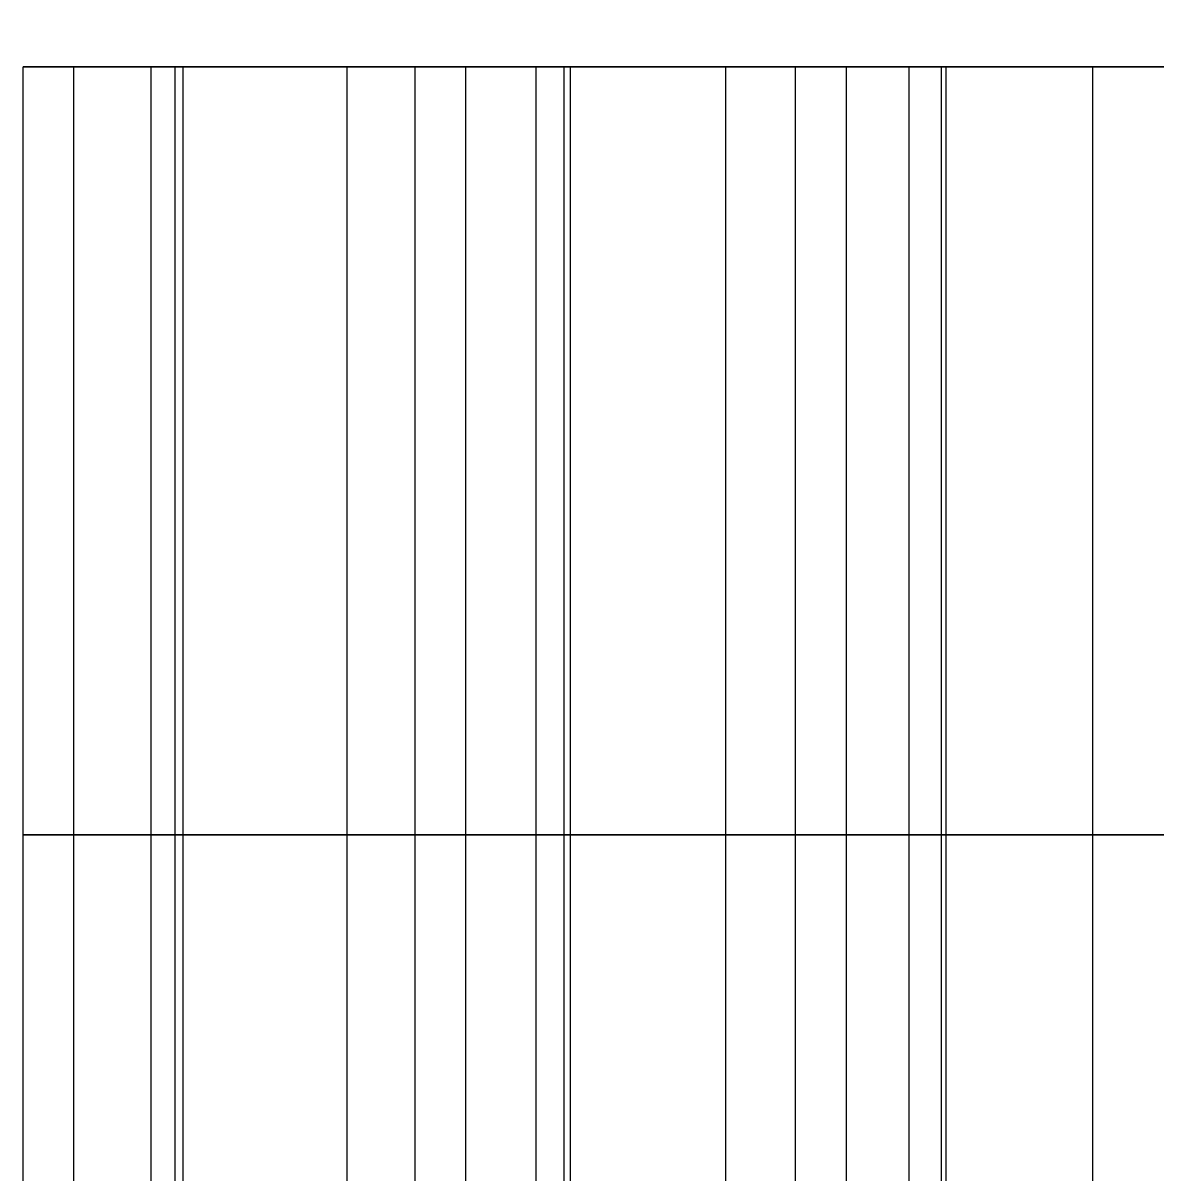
# Model space of a CAD drawing. Extents: x -60 to 60, y 140 to 264.
# Drawn here: x 35.501 to 39.956, y 196.172 to 200.671 of the extents above; entities that cross this region are included whole.
import ezdxf

# ---------------------------------------------------------------- set-up
doc = ezdxf.new("R2010")
doc.units = 0
doc.layers.add('Cut051011', color=7, linetype='CONTINUOUS')

msp = doc.modelspace()

# ---------------------------------------------------------------- linework, layer by layer
at = {"layer": 'Cut051011'}
for p, q in [((35.5012, 197.5, 555.52), (35.5012, 200.5, 555.52)), ((35.5012, 197.5, 555.52), (35.5012, 200.5, 555.52)), ((35.5012, 197.5, 644.48), (35.5012, 200.5, 644.48)), ((35.5012, 197.5, 644.48), (35.5012, 200.5, 644.48)), ((35.6998, 197.5, 555.511), (35.6998, 200.5, 555.511)), ((35.6998, 197.5, 555.511), (35.6998, 200.5, 555.511)), ((35.6998, 197.5, 644.489), (35.6998, 200.5, 644.489)), ((35.6998, 197.5, 644.489), (35.6998, 200.5, 644.489)), ((36.0019, 197.5, 556.318), (36.0019, 200.5, 556.318)), ((36.0019, 197.5, 556.318), (36.0019, 200.5, 556.318)), ((36.0019, 197.5, 643.682), (36.0019, 200.5, 643.682)), ((36.0019, 197.5, 643.682), (36.0019, 200.5, 643.682)), ((36.0946, 197.5, 555.831), (36.0946, 200.5, 555.831)), ((36.0946, 197.5, 555.831), (36.0946, 200.5, 555.831)), ((36.0946, 197.5, 644.169), (36.0946, 200.5, 644.169)), ((36.0946, 197.5, 644.169), (36.0946, 200.5, 644.169)), ((36.1266, 197.5, 556.027), (36.1266, 200.5, 556.027)), ((36.1266, 197.5, 556.027), (36.1266, 200.5, 556.027)), ((36.1266, 197.5, 643.973), (36.1266, 200.5, 643.973)), ((36.1266, 197.5, 643.973), (36.1266, 200.5, 643.973)), ((36.7662, 197.5, 556.96), (36.7662, 200.5, 556.96)), ((36.7662, 197.5, 556.96), (36.7662, 200.5, 556.96)), ((36.7662, 197.5, 643.04), (36.7662, 200.5, 643.04)), ((36.7662, 197.5, 643.04), (36.7662, 200.5, 643.04)), ((37.0319, 197.5, 556.786), (37.0319, 200.5, 556.786)), ((37.0319, 197.5, 556.786), (37.0319, 200.5, 556.786)), ((37.0319, 197.5, 643.214), (37.0319, 200.5, 643.214)), ((37.0319, 197.5, 643.214), (37.0319, 200.5, 643.214)), ((37.2307, 197.5, 556.784), (37.2307, 200.5, 556.784)), ((37.2307, 197.5, 556.784), (37.2307, 200.5, 556.784)), ((37.2307, 197.5, 643.216), (37.2307, 200.5, 643.216)), ((37.2307, 197.5, 643.216), (37.2307, 200.5, 643.216)), ((37.5044, 197.5, 557.602), (37.5044, 200.5, 557.602)), ((37.5044, 197.5, 557.602), (37.5044, 200.5, 557.602)), ((37.5044, 197.5, 642.398), (37.5044, 200.5, 642.398)), ((37.5044, 197.5, 642.398), (37.5044, 200.5, 642.398)), ((37.6141, 197.5, 557.117), (37.6141, 200.5, 557.117)), ((37.6141, 197.5, 557.117), (37.6141, 200.5, 557.117)), ((37.6141, 197.5, 642.883), (37.6141, 200.5, 642.883)), ((37.6141, 197.5, 642.883), (37.6141, 200.5, 642.883)), ((37.6392, 197.5, 557.314), (37.6392, 200.5, 557.314)), ((37.6392, 197.5, 557.314), (37.6392, 200.5, 557.314)), ((37.6392, 197.5, 642.686), (37.6392, 200.5, 642.686)), ((37.6392, 197.5, 642.686), (37.6392, 200.5, 642.686)), ((38.2459, 197.5, 558.269), (38.2459, 200.5, 558.269)), ((38.2459, 197.5, 558.269), (38.2459, 200.5, 558.269)), ((38.2459, 197.5, 641.731), (38.2459, 200.5, 641.731)), ((38.2459, 197.5, 641.731), (38.2459, 200.5, 641.731)), ((38.5174, 197.5, 558.105), (38.5174, 200.5, 558.105)), ((38.5174, 197.5, 558.105), (38.5174, 200.5, 558.105)), ((38.5174, 197.5, 641.895), (38.5174, 200.5, 641.895)), ((38.5174, 197.5, 641.895), (38.5174, 200.5, 641.895)), ((38.7162, 197.5, 558.109), (38.7162, 200.5, 558.109)), ((38.7162, 197.5, 558.109), (38.7162, 200.5, 558.109)), ((38.7162, 197.5, 641.891), (38.7162, 200.5, 641.891)), ((38.7162, 197.5, 641.891), (38.7162, 200.5, 641.891)), ((38.9613, 197.5, 558.936), (38.9613, 200.5, 558.936)), ((38.9613, 197.5, 558.936), (38.9613, 200.5, 558.936)), ((38.9613, 197.5, 641.064), (38.9613, 200.5, 641.064)), ((38.9613, 197.5, 641.064), (38.9613, 200.5, 641.064)), ((39.0878, 197.5, 558.456), (39.0878, 200.5, 558.456)), ((39.0878, 197.5, 558.456), (39.0878, 200.5, 558.456)), ((39.0878, 197.5, 641.544), (39.0878, 200.5, 641.544)), ((39.0878, 197.5, 641.544), (39.0878, 200.5, 641.544)), ((39.106, 197.5, 558.654), (39.106, 200.5, 558.654)), ((39.106, 197.5, 558.654), (39.106, 200.5, 558.654)), ((39.106, 197.5, 641.346), (39.106, 200.5, 641.346)), ((39.106, 197.5, 641.346), (39.106, 200.5, 641.346)), ((39.679, 197.5, 559.629), (39.679, 200.5, 559.629)), ((39.679, 197.5, 559.629), (39.679, 200.5, 559.629)), ((39.679, 197.5, 640.371), (39.679, 200.5, 640.371)), ((39.679, 197.5, 640.371), (39.679, 200.5, 640.371)), ((35.5012, 194.5, 555.52), (35.5012, 197.5, 555.52)), ((35.5012, 194.5, 555.52), (35.5012, 197.5, 555.52)), ((35.5012, 194.5, 644.48), (35.5012, 197.5, 644.48)), ((35.5012, 194.5, 644.48), (35.5012, 197.5, 644.48)), ((35.6998, 194.5, 555.511), (35.6998, 197.5, 555.511)), ((35.6998, 194.5, 555.511), (35.6998, 197.5, 555.511)), ((35.6998, 194.5, 644.489), (35.6998, 197.5, 644.489)), ((35.6998, 194.5, 644.489), (35.6998, 197.5, 644.489)), ((36.0019, 194.5, 556.318), (36.0019, 197.5, 556.318)), ((36.0019, 194.5, 556.318), (36.0019, 197.5, 556.318)), ((36.0019, 194.5, 643.682), (36.0019, 197.5, 643.682)), ((36.0019, 194.5, 643.682), (36.0019, 197.5, 643.682)), ((36.0946, 194.5, 555.831), (36.0946, 197.5, 555.831)), ((36.0946, 194.5, 555.831), (36.0946, 197.5, 555.831)), ((36.0946, 194.5, 644.169), (36.0946, 197.5, 644.169)), ((36.0946, 194.5, 644.169), (36.0946, 197.5, 644.169)), ((36.1266, 194.5, 556.027), (36.1266, 197.5, 556.027)), ((36.1266, 194.5, 556.027), (36.1266, 197.5, 556.027)), ((36.1266, 194.5, 643.973), (36.1266, 197.5, 643.973)), ((36.1266, 194.5, 643.973), (36.1266, 197.5, 643.973)), ((36.7662, 194.5, 556.96), (36.7662, 197.5, 556.96)), ((36.7662, 194.5, 556.96), (36.7662, 197.5, 556.96)), ((36.7662, 194.5, 643.04), (36.7662, 197.5, 643.04)), ((36.7662, 194.5, 643.04), (36.7662, 197.5, 643.04)), ((37.0319, 194.5, 556.786), (37.0319, 197.5, 556.786)), ((37.0319, 194.5, 556.786), (37.0319, 197.5, 556.786)), ((37.0319, 194.5, 643.214), (37.0319, 197.5, 643.214)), ((37.0319, 194.5, 643.214), (37.0319, 197.5, 643.214)), ((37.2307, 194.5, 556.784), (37.2307, 197.5, 556.784)), ((37.2307, 194.5, 556.784), (37.2307, 197.5, 556.784)), ((37.2307, 194.5, 643.216), (37.2307, 197.5, 643.216)), ((37.2307, 194.5, 643.216), (37.2307, 197.5, 643.216)), ((37.5044, 194.5, 557.602), (37.5044, 197.5, 557.602)), ((37.5044, 194.5, 557.602), (37.5044, 197.5, 557.602)), ((37.5044, 194.5, 642.398), (37.5044, 197.5, 642.398)), ((37.5044, 194.5, 642.398), (37.5044, 197.5, 642.398)), ((37.6141, 194.5, 557.117), (37.6141, 197.5, 557.117)), ((37.6141, 194.5, 557.117), (37.6141, 197.5, 557.117)), ((37.6141, 194.5, 642.883), (37.6141, 197.5, 642.883)), ((37.6141, 194.5, 642.883), (37.6141, 197.5, 642.883)), ((37.6392, 194.5, 557.314), (37.6392, 197.5, 557.314)), ((37.6392, 194.5, 557.314), (37.6392, 197.5, 557.314)), ((37.6392, 194.5, 642.686), (37.6392, 197.5, 642.686)), ((37.6392, 194.5, 642.686), (37.6392, 197.5, 642.686)), ((38.2459, 194.5, 558.269), (38.2459, 197.5, 558.269)), ((38.2459, 194.5, 558.269), (38.2459, 197.5, 558.269)), ((38.2459, 194.5, 641.731), (38.2459, 197.5, 641.731)), ((38.2459, 194.5, 641.731), (38.2459, 197.5, 641.731)), ((38.5174, 194.5, 558.105), (38.5174, 197.5, 558.105)), ((38.5174, 194.5, 558.105), (38.5174, 197.5, 558.105)), ((38.5174, 194.5, 641.895), (38.5174, 197.5, 641.895)), ((38.5174, 194.5, 641.895), (38.5174, 197.5, 641.895)), ((38.7162, 194.5, 558.109), (38.7162, 197.5, 558.109)), ((38.7162, 194.5, 558.109), (38.7162, 197.5, 558.109)), ((38.7162, 194.5, 641.891), (38.7162, 197.5, 641.891)), ((38.7162, 194.5, 641.891), (38.7162, 197.5, 641.891)), ((38.9613, 194.5, 558.936), (38.9613, 197.5, 558.936)), ((38.9613, 194.5, 558.936), (38.9613, 197.5, 558.936)), ((38.9613, 194.5, 641.064), (38.9613, 197.5, 641.064)), ((38.9613, 194.5, 641.064), (38.9613, 197.5, 641.064)), ((39.0878, 194.5, 558.456), (39.0878, 197.5, 558.456)), ((39.0878, 194.5, 558.456), (39.0878, 197.5, 558.456)), ((39.0878, 194.5, 641.544), (39.0878, 197.5, 641.544)), ((39.0878, 194.5, 641.544), (39.0878, 197.5, 641.544)), ((39.106, 194.5, 558.654), (39.106, 197.5, 558.654)), ((39.106, 194.5, 558.654), (39.106, 197.5, 558.654)), ((39.106, 194.5, 641.346), (39.106, 197.5, 641.346)), ((39.106, 194.5, 641.346), (39.106, 197.5, 641.346)), ((39.679, 194.5, 559.629), (39.679, 197.5, 559.629)), ((39.679, 194.5, 559.629), (39.679, 197.5, 559.629)), ((39.679, 194.5, 640.371), (39.679, 197.5, 640.371)), ((39.679, 194.5, 640.371), (39.679, 197.5, 640.371))]:
    msp.add_line(p, q, dxfattribs=at)
for centre in [(0, 203.5), (0, 203.5), (0, 200.5), (0, 200.5)]:
    msp.add_circle(centre, 60, dxfattribs=at)
for points, degree in [([(35.6998, 200.5, 555.511), (35.6493, 200.5, 555.464), (35.5469, 200.5, 555.469), (35.5012, 200.5, 555.52)], 3), ([(35.5012, 200.5, 644.48), (35.5469, 200.5, 644.531), (35.6493, 200.5, 644.536), (35.6998, 200.5, 644.489)], 3), ([(35.6998, 200.5, 555.511), (35.6493, 200.5, 555.464), (35.5469, 200.5, 555.469), (35.5012, 200.5, 555.52)], 3), ([(35.5012, 200.5, 644.48), (35.5469, 200.5, 644.531), (35.6493, 200.5, 644.536), (35.6998, 200.5, 644.489)], 3), ([(36.0946, 200.5, 555.831), (35.6998, 200.5, 555.511)], 1), ([(35.6998, 200.5, 644.489), (36.0946, 200.5, 644.169)], 1), ([(36.0946, 200.5, 555.831), (35.6998, 200.5, 555.511)], 1), ([(35.6998, 200.5, 644.489), (36.0946, 200.5, 644.169)], 1), ([(36.0019, 200.5, 556.318), (36.041, 200.5, 556.163), (36.1266, 200.5, 556.027)], 2), ([(36.1266, 200.5, 643.973), (36.041, 200.5, 643.837), (36.0019, 200.5, 643.682)], 2), ([(36.0019, 200.5, 556.318), (36.041, 200.5, 556.163), (36.1266, 200.5, 556.027)], 2), ([(36.1266, 200.5, 643.973), (36.041, 200.5, 643.837), (36.0019, 200.5, 643.682)], 2), ([(37.0319, 200.5, 556.786), (36.9129, 200.5, 556.894), (36.7662, 200.5, 556.96)], 2), ([(36.7662, 200.5, 643.04), (36.9129, 200.5, 643.106), (37.0319, 200.5, 643.214)], 2), ([(37.0319, 200.5, 556.786), (36.9129, 200.5, 556.894), (36.7662, 200.5, 556.96)], 2), ([(36.7662, 200.5, 643.04), (36.9129, 200.5, 643.106), (37.0319, 200.5, 643.214)], 2), ([(37.2307, 200.5, 556.784), (37.1819, 200.5, 556.735), (37.0793, 200.5, 556.737), (37.0319, 200.5, 556.786)], 3), ([(37.0319, 200.5, 643.214), (37.0793, 200.5, 643.263), (37.1819, 200.5, 643.265), (37.2307, 200.5, 643.216)], 3), ([(37.2307, 200.5, 556.784), (37.1819, 200.5, 556.735), (37.0793, 200.5, 556.737), (37.0319, 200.5, 556.786)], 3), ([(37.0319, 200.5, 643.214), (37.0793, 200.5, 643.263), (37.1819, 200.5, 643.265), (37.2307, 200.5, 643.216)], 3), ([(37.6141, 200.5, 557.117), (37.2307, 200.5, 556.784)], 1), ([(37.2307, 200.5, 643.216), (37.6141, 200.5, 642.883)], 1), ([(37.6141, 200.5, 557.117), (37.2307, 200.5, 556.784)], 1), ([(37.2307, 200.5, 643.216), (37.6141, 200.5, 642.883)], 1), ([(37.5044, 200.5, 557.602), (37.5489, 200.5, 557.447), (37.6392, 200.5, 557.314)], 2), ([(37.6392, 200.5, 642.686), (37.5489, 200.5, 642.553), (37.5044, 200.5, 642.398)], 2), ([(37.5044, 200.5, 557.602), (37.5489, 200.5, 557.447), (37.6392, 200.5, 557.314)], 2), ([(37.6392, 200.5, 642.686), (37.5489, 200.5, 642.553), (37.5044, 200.5, 642.398)], 2), ([(38.5174, 200.5, 558.105), (38.3948, 200.5, 558.209), (38.2459, 200.5, 558.269)], 2), ([(38.2459, 200.5, 641.731), (38.3948, 200.5, 641.791), (38.5174, 200.5, 641.895)], 2), ([(38.5174, 200.5, 558.105), (38.3948, 200.5, 558.209), (38.2459, 200.5, 558.269)], 2), ([(38.2459, 200.5, 641.731), (38.3948, 200.5, 641.791), (38.5174, 200.5, 641.895)], 2), ([(38.7162, 200.5, 558.109), (38.6692, 200.5, 558.059), (38.5666, 200.5, 558.057), (38.5174, 200.5, 558.105)], 3), ([(38.5174, 200.5, 641.895), (38.5666, 200.5, 641.943), (38.6692, 200.5, 641.941), (38.7162, 200.5, 641.891)], 3), ([(38.7162, 200.5, 558.109), (38.6692, 200.5, 558.059), (38.5666, 200.5, 558.057), (38.5174, 200.5, 558.105)], 3), ([(38.5174, 200.5, 641.895), (38.5666, 200.5, 641.943), (38.6692, 200.5, 641.941), (38.7162, 200.5, 641.891)], 3), ([(39.0878, 200.5, 558.456), (38.7162, 200.5, 558.109)], 1), ([(38.7162, 200.5, 641.891), (39.0878, 200.5, 641.544)], 1), ([(39.0878, 200.5, 558.456), (38.7162, 200.5, 558.109)], 1), ([(38.7162, 200.5, 641.891), (39.0878, 200.5, 641.544)], 1), ([(38.9613, 200.5, 558.936), (39.0111, 200.5, 558.784), (39.106, 200.5, 558.654)], 2), ([(39.106, 200.5, 641.346), (39.0111, 200.5, 641.216), (38.9613, 200.5, 641.064)], 2), ([(38.9613, 200.5, 558.936), (39.0111, 200.5, 558.784), (39.106, 200.5, 558.654)], 2), ([(39.106, 200.5, 641.346), (39.0111, 200.5, 641.216), (38.9613, 200.5, 641.064)], 2), ([(39.9561, 200.5, 559.475), (39.8299, 200.5, 559.574), (39.679, 200.5, 559.629)], 2), ([(39.679, 200.5, 640.371), (39.8299, 200.5, 640.426), (39.9561, 200.5, 640.525)], 2), ([(39.9561, 200.5, 559.475), (39.8299, 200.5, 559.574), (39.679, 200.5, 559.629)], 2), ([(39.679, 200.5, 640.371), (39.8299, 200.5, 640.426), (39.9561, 200.5, 640.525)], 2), ([(35.6998, 197.5, 555.511), (35.6493, 197.5, 555.464), (35.5469, 197.5, 555.469), (35.5012, 197.5, 555.52)], 3), ([(35.5012, 197.5, 644.48), (35.5469, 197.5, 644.531), (35.6493, 197.5, 644.536), (35.6998, 197.5, 644.489)], 3), ([(35.6998, 197.5, 555.511), (35.6493, 197.5, 555.464), (35.5469, 197.5, 555.469), (35.5012, 197.5, 555.52)], 3), ([(35.5012, 197.5, 644.48), (35.5469, 197.5, 644.531), (35.6493, 197.5, 644.536), (35.6998, 197.5, 644.489)], 3), ([(35.6998, 197.5, 555.511), (35.6493, 197.5, 555.464), (35.5469, 197.5, 555.469), (35.5012, 197.5, 555.52)], 3), ([(35.5012, 197.5, 644.48), (35.5469, 197.5, 644.531), (35.6493, 197.5, 644.536), (35.6998, 197.5, 644.489)], 3), ([(35.6998, 197.5, 555.511), (35.6493, 197.5, 555.464), (35.5469, 197.5, 555.469), (35.5012, 197.5, 555.52)], 3), ([(35.5012, 197.5, 644.48), (35.5469, 197.5, 644.531), (35.6493, 197.5, 644.536), (35.6998, 197.5, 644.489)], 3), ([(36.0946, 197.5, 555.831), (35.6998, 197.5, 555.511)], 1), ([(35.6998, 197.5, 644.489), (36.0946, 197.5, 644.169)], 1), ([(36.0946, 197.5, 555.831), (35.6998, 197.5, 555.511)], 1), ([(35.6998, 197.5, 644.489), (36.0946, 197.5, 644.169)], 1), ([(36.0946, 197.5, 555.831), (35.6998, 197.5, 555.511)], 1), ([(35.6998, 197.5, 644.489), (36.0946, 197.5, 644.169)], 1), ([(36.0946, 197.5, 555.831), (35.6998, 197.5, 555.511)], 1), ([(35.6998, 197.5, 644.489), (36.0946, 197.5, 644.169)], 1), ([(36.0019, 197.5, 556.318), (36.041, 197.5, 556.163), (36.1266, 197.5, 556.027)], 2), ([(36.1266, 197.5, 643.973), (36.041, 197.5, 643.837), (36.0019, 197.5, 643.682)], 2), ([(36.0019, 197.5, 556.318), (36.041, 197.5, 556.163), (36.1266, 197.5, 556.027)], 2), ([(36.1266, 197.5, 643.973), (36.041, 197.5, 643.837), (36.0019, 197.5, 643.682)], 2), ([(36.0019, 197.5, 556.318), (36.041, 197.5, 556.163), (36.1266, 197.5, 556.027)], 2), ([(36.1266, 197.5, 643.973), (36.041, 197.5, 643.837), (36.0019, 197.5, 643.682)], 2), ([(36.0019, 197.5, 556.318), (36.041, 197.5, 556.163), (36.1266, 197.5, 556.027)], 2), ([(36.1266, 197.5, 643.973), (36.041, 197.5, 643.837), (36.0019, 197.5, 643.682)], 2), ([(37.0319, 197.5, 556.786), (36.9129, 197.5, 556.894), (36.7662, 197.5, 556.96)], 2), ([(36.7662, 197.5, 643.04), (36.9129, 197.5, 643.106), (37.0319, 197.5, 643.214)], 2), ([(37.0319, 197.5, 556.786), (36.9129, 197.5, 556.894), (36.7662, 197.5, 556.96)], 2), ([(36.7662, 197.5, 643.04), (36.9129, 197.5, 643.106), (37.0319, 197.5, 643.214)], 2), ([(37.0319, 197.5, 556.786), (36.9129, 197.5, 556.894), (36.7662, 197.5, 556.96)], 2), ([(36.7662, 197.5, 643.04), (36.9129, 197.5, 643.106), (37.0319, 197.5, 643.214)], 2), ([(37.0319, 197.5, 556.786), (36.9129, 197.5, 556.894), (36.7662, 197.5, 556.96)], 2), ([(36.7662, 197.5, 643.04), (36.9129, 197.5, 643.106), (37.0319, 197.5, 643.214)], 2), ([(37.2307, 197.5, 556.784), (37.1819, 197.5, 556.735), (37.0793, 197.5, 556.737), (37.0319, 197.5, 556.786)], 3), ([(37.0319, 197.5, 643.214), (37.0793, 197.5, 643.263), (37.1819, 197.5, 643.265), (37.2307, 197.5, 643.216)], 3), ([(37.2307, 197.5, 556.784), (37.1819, 197.5, 556.735), (37.0793, 197.5, 556.737), (37.0319, 197.5, 556.786)], 3), ([(37.0319, 197.5, 643.214), (37.0793, 197.5, 643.263), (37.1819, 197.5, 643.265), (37.2307, 197.5, 643.216)], 3), ([(37.2307, 197.5, 556.784), (37.1819, 197.5, 556.735), (37.0793, 197.5, 556.737), (37.0319, 197.5, 556.786)], 3), ([(37.0319, 197.5, 643.214), (37.0793, 197.5, 643.263), (37.1819, 197.5, 643.265), (37.2307, 197.5, 643.216)], 3), ([(37.2307, 197.5, 556.784), (37.1819, 197.5, 556.735), (37.0793, 197.5, 556.737), (37.0319, 197.5, 556.786)], 3), ([(37.0319, 197.5, 643.214), (37.0793, 197.5, 643.263), (37.1819, 197.5, 643.265), (37.2307, 197.5, 643.216)], 3), ([(37.6141, 197.5, 557.117), (37.2307, 197.5, 556.784)], 1), ([(37.2307, 197.5, 643.216), (37.6141, 197.5, 642.883)], 1), ([(37.6141, 197.5, 557.117), (37.2307, 197.5, 556.784)], 1), ([(37.2307, 197.5, 643.216), (37.6141, 197.5, 642.883)], 1), ([(37.6141, 197.5, 557.117), (37.2307, 197.5, 556.784)], 1), ([(37.2307, 197.5, 643.216), (37.6141, 197.5, 642.883)], 1), ([(37.6141, 197.5, 557.117), (37.2307, 197.5, 556.784)], 1), ([(37.2307, 197.5, 643.216), (37.6141, 197.5, 642.883)], 1), ([(37.5044, 197.5, 557.602), (37.5489, 197.5, 557.447), (37.6392, 197.5, 557.314)], 2), ([(37.6392, 197.5, 642.686), (37.5489, 197.5, 642.553), (37.5044, 197.5, 642.398)], 2), ([(37.5044, 197.5, 557.602), (37.5489, 197.5, 557.447), (37.6392, 197.5, 557.314)], 2), ([(37.6392, 197.5, 642.686), (37.5489, 197.5, 642.553), (37.5044, 197.5, 642.398)], 2), ([(37.5044, 197.5, 557.602), (37.5489, 197.5, 557.447), (37.6392, 197.5, 557.314)], 2), ([(37.6392, 197.5, 642.686), (37.5489, 197.5, 642.553), (37.5044, 197.5, 642.398)], 2), ([(37.5044, 197.5, 557.602), (37.5489, 197.5, 557.447), (37.6392, 197.5, 557.314)], 2), ([(37.6392, 197.5, 642.686), (37.5489, 197.5, 642.553), (37.5044, 197.5, 642.398)], 2), ([(38.5174, 197.5, 558.105), (38.3948, 197.5, 558.209), (38.2459, 197.5, 558.269)], 2), ([(38.2459, 197.5, 641.731), (38.3948, 197.5, 641.791), (38.5174, 197.5, 641.895)], 2), ([(38.5174, 197.5, 558.105), (38.3948, 197.5, 558.209), (38.2459, 197.5, 558.269)], 2), ([(38.2459, 197.5, 641.731), (38.3948, 197.5, 641.791), (38.5174, 197.5, 641.895)], 2), ([(38.5174, 197.5, 558.105), (38.3948, 197.5, 558.209), (38.2459, 197.5, 558.269)], 2), ([(38.2459, 197.5, 641.731), (38.3948, 197.5, 641.791), (38.5174, 197.5, 641.895)], 2), ([(38.5174, 197.5, 558.105), (38.3948, 197.5, 558.209), (38.2459, 197.5, 558.269)], 2), ([(38.2459, 197.5, 641.731), (38.3948, 197.5, 641.791), (38.5174, 197.5, 641.895)], 2), ([(38.7162, 197.5, 558.109), (38.6692, 197.5, 558.059), (38.5666, 197.5, 558.057), (38.5174, 197.5, 558.105)], 3), ([(38.5174, 197.5, 641.895), (38.5666, 197.5, 641.943), (38.6692, 197.5, 641.941), (38.7162, 197.5, 641.891)], 3), ([(38.7162, 197.5, 558.109), (38.6692, 197.5, 558.059), (38.5666, 197.5, 558.057), (38.5174, 197.5, 558.105)], 3), ([(38.5174, 197.5, 641.895), (38.5666, 197.5, 641.943), (38.6692, 197.5, 641.941), (38.7162, 197.5, 641.891)], 3), ([(38.7162, 197.5, 558.109), (38.6692, 197.5, 558.059), (38.5666, 197.5, 558.057), (38.5174, 197.5, 558.105)], 3), ([(38.5174, 197.5, 641.895), (38.5666, 197.5, 641.943), (38.6692, 197.5, 641.941), (38.7162, 197.5, 641.891)], 3), ([(38.7162, 197.5, 558.109), (38.6692, 197.5, 558.059), (38.5666, 197.5, 558.057), (38.5174, 197.5, 558.105)], 3), ([(38.5174, 197.5, 641.895), (38.5666, 197.5, 641.943), (38.6692, 197.5, 641.941), (38.7162, 197.5, 641.891)], 3), ([(39.0878, 197.5, 558.456), (38.7162, 197.5, 558.109)], 1), ([(38.7162, 197.5, 641.891), (39.0878, 197.5, 641.544)], 1), ([(39.0878, 197.5, 558.456), (38.7162, 197.5, 558.109)], 1), ([(38.7162, 197.5, 641.891), (39.0878, 197.5, 641.544)], 1), ([(39.0878, 197.5, 558.456), (38.7162, 197.5, 558.109)], 1), ([(38.7162, 197.5, 641.891), (39.0878, 197.5, 641.544)], 1), ([(39.0878, 197.5, 558.456), (38.7162, 197.5, 558.109)], 1), ([(38.7162, 197.5, 641.891), (39.0878, 197.5, 641.544)], 1), ([(38.9613, 197.5, 558.936), (39.0111, 197.5, 558.784), (39.106, 197.5, 558.654)], 2), ([(39.106, 197.5, 641.346), (39.0111, 197.5, 641.216), (38.9613, 197.5, 641.064)], 2), ([(38.9613, 197.5, 558.936), (39.0111, 197.5, 558.784), (39.106, 197.5, 558.654)], 2), ([(39.106, 197.5, 641.346), (39.0111, 197.5, 641.216), (38.9613, 197.5, 641.064)], 2), ([(38.9613, 197.5, 558.936), (39.0111, 197.5, 558.784), (39.106, 197.5, 558.654)], 2), ([(39.106, 197.5, 641.346), (39.0111, 197.5, 641.216), (38.9613, 197.5, 641.064)], 2), ([(38.9613, 197.5, 558.936), (39.0111, 197.5, 558.784), (39.106, 197.5, 558.654)], 2), ([(39.106, 197.5, 641.346), (39.0111, 197.5, 641.216), (38.9613, 197.5, 641.064)], 2), ([(39.9561, 197.5, 559.475), (39.8299, 197.5, 559.574), (39.679, 197.5, 559.629)], 2), ([(39.679, 197.5, 640.371), (39.8299, 197.5, 640.426), (39.9561, 197.5, 640.525)], 2), ([(39.9561, 197.5, 559.475), (39.8299, 197.5, 559.574), (39.679, 197.5, 559.629)], 2), ([(39.679, 197.5, 640.371), (39.8299, 197.5, 640.426), (39.9561, 197.5, 640.525)], 2), ([(39.9561, 197.5, 559.475), (39.8299, 197.5, 559.574), (39.679, 197.5, 559.629)], 2), ([(39.679, 197.5, 640.371), (39.8299, 197.5, 640.426), (39.9561, 197.5, 640.525)], 2), ([(39.9561, 197.5, 559.475), (39.8299, 197.5, 559.574), (39.679, 197.5, 559.629)], 2), ([(39.679, 197.5, 640.371), (39.8299, 197.5, 640.426), (39.9561, 197.5, 640.525)], 2)]:
    msp.add_open_spline(points, degree=degree, dxfattribs=at)
for points, degree, knots in [([(36.7662, 200.5, 556.96), (36.6907, 200.5, 556.994), (36.5946, 200.5, 557.015), (36.4892, 200.5, 557.005), (36.3844, 200.5, 556.996), (36.2722, 200.5, 556.953), (36.1837, 200.5, 556.878), (36.0944, 200.5, 556.804), (36.0322, 200.5, 556.701), (36.0051, 200.5, 556.599), (35.9771, 200.5, 556.497), (35.9817, 200.5, 556.399), (36.0019, 200.5, 556.318)], 3, [0, 0, 0, 0, 0.558599, 0.558599, 0.558599, 1.1172, 1.1172, 1.1172, 1.6758, 1.6758, 1.6758, 2.2344, 2.2344, 2.2344, 2.2344]), ([(36.0019, 200.5, 643.682), (35.9817, 200.5, 643.601), (35.9771, 200.5, 643.503), (36.0051, 200.5, 643.401), (36.0322, 200.5, 643.299), (36.0944, 200.5, 643.196), (36.1837, 200.5, 643.122), (36.2722, 200.5, 643.047), (36.3844, 200.5, 643.004), (36.4892, 200.5, 642.995), (36.5946, 200.5, 642.985), (36.6907, 200.5, 643.006), (36.7662, 200.5, 643.04)], 3, [0, 0, 0, 0, 0.558599, 0.558599, 0.558599, 1.1172, 1.1172, 1.1172, 1.6758, 1.6758, 1.6758, 2.2344, 2.2344, 2.2344, 2.2344]), ([(36.7662, 200.5, 556.96), (36.6907, 200.5, 556.994), (36.5946, 200.5, 557.015), (36.4892, 200.5, 557.005), (36.3844, 200.5, 556.996), (36.2722, 200.5, 556.953), (36.1837, 200.5, 556.878), (36.0944, 200.5, 556.804), (36.0322, 200.5, 556.701), (36.0051, 200.5, 556.599), (35.9771, 200.5, 556.497), (35.9817, 200.5, 556.399), (36.0019, 200.5, 556.318)], 3, [0, 0, 0, 0, 0.558599, 0.558599, 0.558599, 1.1172, 1.1172, 1.1172, 1.6758, 1.6758, 1.6758, 2.2344, 2.2344, 2.2344, 2.2344]), ([(36.0019, 200.5, 643.682), (35.9817, 200.5, 643.601), (35.9771, 200.5, 643.503), (36.0051, 200.5, 643.401), (36.0322, 200.5, 643.299), (36.0944, 200.5, 643.196), (36.1837, 200.5, 643.122), (36.2722, 200.5, 643.047), (36.3844, 200.5, 643.004), (36.4892, 200.5, 642.995), (36.5946, 200.5, 642.985), (36.6907, 200.5, 643.006), (36.7662, 200.5, 643.04)], 3, [0, 0, 0, 0, 0.558599, 0.558599, 0.558599, 1.1172, 1.1172, 1.1172, 1.6758, 1.6758, 1.6758, 2.2344, 2.2344, 2.2344, 2.2344]), ([(36.1266, 200.5, 556.027), (36.1554, 200.5, 555.982), (36.1478, 200.5, 555.923), (36.1362, 200.5, 555.864), (36.0946, 200.5, 555.831)], 2, [0, 0, 0, 0.724386, 0.724386, 1.44877, 1.44877, 1.44877]), ([(36.0946, 200.5, 644.169), (36.1362, 200.5, 644.136), (36.1478, 200.5, 644.077), (36.1554, 200.5, 644.018), (36.1266, 200.5, 643.973)], 2, [0, 0, 0, 0.724386, 0.724386, 1.44877, 1.44877, 1.44877]), ([(36.1266, 200.5, 556.027), (36.1554, 200.5, 555.982), (36.1478, 200.5, 555.923), (36.1362, 200.5, 555.864), (36.0946, 200.5, 555.831)], 2, [0, 0, 0, 0.724386, 0.724386, 1.44877, 1.44877, 1.44877]), ([(36.0946, 200.5, 644.169), (36.1362, 200.5, 644.136), (36.1478, 200.5, 644.077), (36.1554, 200.5, 644.018), (36.1266, 200.5, 643.973)], 2, [0, 0, 0, 0.724386, 0.724386, 1.44877, 1.44877, 1.44877]), ([(38.2459, 200.5, 558.269), (38.1693, 200.5, 558.3), (38.0724, 200.5, 558.319), (37.9675, 200.5, 558.305), (37.8631, 200.5, 558.292), (37.7524, 200.5, 558.245), (37.6666, 200.5, 558.167), (37.5799, 200.5, 558.09), (37.5213, 200.5, 557.985), (37.4978, 200.5, 557.882), (37.4734, 200.5, 557.779), (37.4815, 200.5, 557.681), (37.5044, 200.5, 557.602)], 3, [0, 0, 0, 0, 0.558599, 0.558599, 0.558599, 1.1172, 1.1172, 1.1172, 1.6758, 1.6758, 1.6758, 2.2344, 2.2344, 2.2344, 2.2344]), ([(37.5044, 200.5, 642.398), (37.4815, 200.5, 642.319), (37.4734, 200.5, 642.221), (37.4978, 200.5, 642.118), (37.5213, 200.5, 642.015), (37.5799, 200.5, 641.91), (37.6666, 200.5, 641.833), (37.7524, 200.5, 641.755), (37.8631, 200.5, 641.708), (37.9675, 200.5, 641.695), (38.0724, 200.5, 641.681), (38.1693, 200.5, 641.7), (38.2459, 200.5, 641.731)], 3, [0, 0, 0, 0, 0.558599, 0.558599, 0.558599, 1.1172, 1.1172, 1.1172, 1.6758, 1.6758, 1.6758, 2.2344, 2.2344, 2.2344, 2.2344]), ([(38.2459, 200.5, 558.269), (38.1693, 200.5, 558.3), (38.0724, 200.5, 558.319), (37.9675, 200.5, 558.305), (37.8631, 200.5, 558.292), (37.7524, 200.5, 558.245), (37.6666, 200.5, 558.167), (37.5799, 200.5, 558.09), (37.5213, 200.5, 557.985), (37.4978, 200.5, 557.882), (37.4734, 200.5, 557.779), (37.4815, 200.5, 557.681), (37.5044, 200.5, 557.602)], 3, [0, 0, 0, 0, 0.558599, 0.558599, 0.558599, 1.1172, 1.1172, 1.1172, 1.6758, 1.6758, 1.6758, 2.2344, 2.2344, 2.2344, 2.2344]), ([(37.5044, 200.5, 642.398), (37.4815, 200.5, 642.319), (37.4734, 200.5, 642.221), (37.4978, 200.5, 642.118), (37.5213, 200.5, 642.015), (37.5799, 200.5, 641.91), (37.6666, 200.5, 641.833), (37.7524, 200.5, 641.755), (37.8631, 200.5, 641.708), (37.9675, 200.5, 641.695), (38.0724, 200.5, 641.681), (38.1693, 200.5, 641.7), (38.2459, 200.5, 641.731)], 3, [0, 0, 0, 0, 0.558599, 0.558599, 0.558599, 1.1172, 1.1172, 1.1172, 1.6758, 1.6758, 1.6758, 2.2344, 2.2344, 2.2344, 2.2344]), ([(37.6392, 200.5, 557.314), (37.6696, 200.5, 557.271), (37.664, 200.5, 557.211), (37.6545, 200.5, 557.152), (37.6141, 200.5, 557.117)], 2, [0, 0, 0, 0.724386, 0.724386, 1.44877, 1.44877, 1.44877]), ([(37.6141, 200.5, 642.883), (37.6545, 200.5, 642.848), (37.664, 200.5, 642.789), (37.6696, 200.5, 642.729), (37.6392, 200.5, 642.686)], 2, [0, 0, 0, 0.724386, 0.724386, 1.44877, 1.44877, 1.44877]), ([(37.6392, 200.5, 557.314), (37.6696, 200.5, 557.271), (37.664, 200.5, 557.211), (37.6545, 200.5, 557.152), (37.6141, 200.5, 557.117)], 2, [0, 0, 0, 0.724386, 0.724386, 1.44877, 1.44877, 1.44877]), ([(37.6141, 200.5, 642.883), (37.6545, 200.5, 642.848), (37.664, 200.5, 642.789), (37.6696, 200.5, 642.729), (37.6392, 200.5, 642.686)], 2, [0, 0, 0, 0.724386, 0.724386, 1.44877, 1.44877, 1.44877]), ([(39.679, 200.5, 559.629), (39.6013, 200.5, 559.658), (39.5039, 200.5, 559.673), (39.3995, 200.5, 559.656), (39.2956, 200.5, 559.639), (39.1866, 200.5, 559.588), (39.1036, 200.5, 559.507), (39.0197, 200.5, 559.427), (38.9648, 200.5, 559.32), (38.9448, 200.5, 559.217), (38.9241, 200.5, 559.113), (38.9355, 200.5, 559.015), (38.9613, 200.5, 558.936)], 3, [0, 0, 0, 0, 0.558599, 0.558599, 0.558599, 1.1172, 1.1172, 1.1172, 1.6758, 1.6758, 1.6758, 2.2344, 2.2344, 2.2344, 2.2344]), ([(38.9613, 200.5, 641.064), (38.9355, 200.5, 640.985), (38.9241, 200.5, 640.887), (38.9448, 200.5, 640.783), (38.9648, 200.5, 640.68), (39.0197, 200.5, 640.573), (39.1036, 200.5, 640.493), (39.1866, 200.5, 640.412), (39.2956, 200.5, 640.361), (39.3995, 200.5, 640.344), (39.5039, 200.5, 640.327), (39.6013, 200.5, 640.342), (39.679, 200.5, 640.371)], 3, [0, 0, 0, 0, 0.558599, 0.558599, 0.558599, 1.1172, 1.1172, 1.1172, 1.6758, 1.6758, 1.6758, 2.2344, 2.2344, 2.2344, 2.2344]), ([(39.679, 200.5, 559.629), (39.6013, 200.5, 559.658), (39.5039, 200.5, 559.673), (39.3995, 200.5, 559.656), (39.2956, 200.5, 559.639), (39.1866, 200.5, 559.588), (39.1036, 200.5, 559.507), (39.0197, 200.5, 559.427), (38.9648, 200.5, 559.32), (38.9448, 200.5, 559.217), (38.9241, 200.5, 559.113), (38.9355, 200.5, 559.015), (38.9613, 200.5, 558.936)], 3, [0, 0, 0, 0, 0.558599, 0.558599, 0.558599, 1.1172, 1.1172, 1.1172, 1.6758, 1.6758, 1.6758, 2.2344, 2.2344, 2.2344, 2.2344]), ([(38.9613, 200.5, 641.064), (38.9355, 200.5, 640.985), (38.9241, 200.5, 640.887), (38.9448, 200.5, 640.783), (38.9648, 200.5, 640.68), (39.0197, 200.5, 640.573), (39.1036, 200.5, 640.493), (39.1866, 200.5, 640.412), (39.2956, 200.5, 640.361), (39.3995, 200.5, 640.344), (39.5039, 200.5, 640.327), (39.6013, 200.5, 640.342), (39.679, 200.5, 640.371)], 3, [0, 0, 0, 0, 0.558599, 0.558599, 0.558599, 1.1172, 1.1172, 1.1172, 1.6758, 1.6758, 1.6758, 2.2344, 2.2344, 2.2344, 2.2344]), ([(39.106, 200.5, 558.654), (39.1379, 200.5, 558.611), (39.1344, 200.5, 558.552), (39.1269, 200.5, 558.492), (39.0878, 200.5, 558.456)], 2, [0, 0, 0, 0.724386, 0.724386, 1.44877, 1.44877, 1.44877]), ([(39.0878, 200.5, 641.544), (39.1269, 200.5, 641.508), (39.1344, 200.5, 641.448), (39.1379, 200.5, 641.389), (39.106, 200.5, 641.346)], 2, [0, 0, 0, 0.724386, 0.724386, 1.44877, 1.44877, 1.44877]), ([(39.106, 200.5, 558.654), (39.1379, 200.5, 558.611), (39.1344, 200.5, 558.552), (39.1269, 200.5, 558.492), (39.0878, 200.5, 558.456)], 2, [0, 0, 0, 0.724386, 0.724386, 1.44877, 1.44877, 1.44877]), ([(39.0878, 200.5, 641.544), (39.1269, 200.5, 641.508), (39.1344, 200.5, 641.448), (39.1379, 200.5, 641.389), (39.106, 200.5, 641.346)], 2, [0, 0, 0, 0.724386, 0.724386, 1.44877, 1.44877, 1.44877]), ([(36.7662, 197.5, 556.96), (36.6907, 197.5, 556.994), (36.5946, 197.5, 557.015), (36.4892, 197.5, 557.005), (36.3844, 197.5, 556.996), (36.2722, 197.5, 556.953), (36.1837, 197.5, 556.878), (36.0944, 197.5, 556.804), (36.0322, 197.5, 556.701), (36.0051, 197.5, 556.599), (35.9771, 197.5, 556.497), (35.9817, 197.5, 556.399), (36.0019, 197.5, 556.318)], 3, [0, 0, 0, 0, 0.558599, 0.558599, 0.558599, 1.1172, 1.1172, 1.1172, 1.6758, 1.6758, 1.6758, 2.2344, 2.2344, 2.2344, 2.2344]), ([(36.0019, 197.5, 643.682), (35.9817, 197.5, 643.601), (35.9771, 197.5, 643.503), (36.0051, 197.5, 643.401), (36.0322, 197.5, 643.299), (36.0944, 197.5, 643.196), (36.1837, 197.5, 643.122), (36.2722, 197.5, 643.047), (36.3844, 197.5, 643.004), (36.4892, 197.5, 642.995), (36.5946, 197.5, 642.985), (36.6907, 197.5, 643.006), (36.7662, 197.5, 643.04)], 3, [0, 0, 0, 0, 0.558599, 0.558599, 0.558599, 1.1172, 1.1172, 1.1172, 1.6758, 1.6758, 1.6758, 2.2344, 2.2344, 2.2344, 2.2344]), ([(36.7662, 197.5, 556.96), (36.6907, 197.5, 556.994), (36.5946, 197.5, 557.015), (36.4892, 197.5, 557.005), (36.3844, 197.5, 556.996), (36.2722, 197.5, 556.953), (36.1837, 197.5, 556.878), (36.0944, 197.5, 556.804), (36.0322, 197.5, 556.701), (36.0051, 197.5, 556.599), (35.9771, 197.5, 556.497), (35.9817, 197.5, 556.399), (36.0019, 197.5, 556.318)], 3, [0, 0, 0, 0, 0.558599, 0.558599, 0.558599, 1.1172, 1.1172, 1.1172, 1.6758, 1.6758, 1.6758, 2.2344, 2.2344, 2.2344, 2.2344]), ([(36.0019, 197.5, 643.682), (35.9817, 197.5, 643.601), (35.9771, 197.5, 643.503), (36.0051, 197.5, 643.401), (36.0322, 197.5, 643.299), (36.0944, 197.5, 643.196), (36.1837, 197.5, 643.122), (36.2722, 197.5, 643.047), (36.3844, 197.5, 643.004), (36.4892, 197.5, 642.995), (36.5946, 197.5, 642.985), (36.6907, 197.5, 643.006), (36.7662, 197.5, 643.04)], 3, [0, 0, 0, 0, 0.558599, 0.558599, 0.558599, 1.1172, 1.1172, 1.1172, 1.6758, 1.6758, 1.6758, 2.2344, 2.2344, 2.2344, 2.2344]), ([(36.7662, 197.5, 556.96), (36.6907, 197.5, 556.994), (36.5946, 197.5, 557.015), (36.4892, 197.5, 557.005), (36.3844, 197.5, 556.996), (36.2722, 197.5, 556.953), (36.1837, 197.5, 556.878), (36.0944, 197.5, 556.804), (36.0322, 197.5, 556.701), (36.0051, 197.5, 556.599), (35.9771, 197.5, 556.497), (35.9817, 197.5, 556.399), (36.0019, 197.5, 556.318)], 3, [0, 0, 0, 0, 0.558599, 0.558599, 0.558599, 1.1172, 1.1172, 1.1172, 1.6758, 1.6758, 1.6758, 2.2344, 2.2344, 2.2344, 2.2344]), ([(36.0019, 197.5, 643.682), (35.9817, 197.5, 643.601), (35.9771, 197.5, 643.503), (36.0051, 197.5, 643.401), (36.0322, 197.5, 643.299), (36.0944, 197.5, 643.196), (36.1837, 197.5, 643.122), (36.2722, 197.5, 643.047), (36.3844, 197.5, 643.004), (36.4892, 197.5, 642.995), (36.5946, 197.5, 642.985), (36.6907, 197.5, 643.006), (36.7662, 197.5, 643.04)], 3, [0, 0, 0, 0, 0.558599, 0.558599, 0.558599, 1.1172, 1.1172, 1.1172, 1.6758, 1.6758, 1.6758, 2.2344, 2.2344, 2.2344, 2.2344]), ([(36.7662, 197.5, 556.96), (36.6907, 197.5, 556.994), (36.5946, 197.5, 557.015), (36.4892, 197.5, 557.005), (36.3844, 197.5, 556.996), (36.2722, 197.5, 556.953), (36.1837, 197.5, 556.878), (36.0944, 197.5, 556.804), (36.0322, 197.5, 556.701), (36.0051, 197.5, 556.599), (35.9771, 197.5, 556.497), (35.9817, 197.5, 556.399), (36.0019, 197.5, 556.318)], 3, [0, 0, 0, 0, 0.558599, 0.558599, 0.558599, 1.1172, 1.1172, 1.1172, 1.6758, 1.6758, 1.6758, 2.2344, 2.2344, 2.2344, 2.2344]), ([(36.0019, 197.5, 643.682), (35.9817, 197.5, 643.601), (35.9771, 197.5, 643.503), (36.0051, 197.5, 643.401), (36.0322, 197.5, 643.299), (36.0944, 197.5, 643.196), (36.1837, 197.5, 643.122), (36.2722, 197.5, 643.047), (36.3844, 197.5, 643.004), (36.4892, 197.5, 642.995), (36.5946, 197.5, 642.985), (36.6907, 197.5, 643.006), (36.7662, 197.5, 643.04)], 3, [0, 0, 0, 0, 0.558599, 0.558599, 0.558599, 1.1172, 1.1172, 1.1172, 1.6758, 1.6758, 1.6758, 2.2344, 2.2344, 2.2344, 2.2344]), ([(36.1266, 197.5, 556.027), (36.1554, 197.5, 555.982), (36.1478, 197.5, 555.923), (36.1362, 197.5, 555.864), (36.0946, 197.5, 555.831)], 2, [0, 0, 0, 0.724386, 0.724386, 1.44877, 1.44877, 1.44877]), ([(36.0946, 197.5, 644.169), (36.1362, 197.5, 644.136), (36.1478, 197.5, 644.077), (36.1554, 197.5, 644.018), (36.1266, 197.5, 643.973)], 2, [0, 0, 0, 0.724386, 0.724386, 1.44877, 1.44877, 1.44877]), ([(36.1266, 197.5, 556.027), (36.1554, 197.5, 555.982), (36.1478, 197.5, 555.923), (36.1362, 197.5, 555.864), (36.0946, 197.5, 555.831)], 2, [0, 0, 0, 0.724386, 0.724386, 1.44877, 1.44877, 1.44877]), ([(36.0946, 197.5, 644.169), (36.1362, 197.5, 644.136), (36.1478, 197.5, 644.077), (36.1554, 197.5, 644.018), (36.1266, 197.5, 643.973)], 2, [0, 0, 0, 0.724386, 0.724386, 1.44877, 1.44877, 1.44877]), ([(36.1266, 197.5, 556.027), (36.1554, 197.5, 555.982), (36.1478, 197.5, 555.923), (36.1362, 197.5, 555.864), (36.0946, 197.5, 555.831)], 2, [0, 0, 0, 0.724386, 0.724386, 1.44877, 1.44877, 1.44877]), ([(36.0946, 197.5, 644.169), (36.1362, 197.5, 644.136), (36.1478, 197.5, 644.077), (36.1554, 197.5, 644.018), (36.1266, 197.5, 643.973)], 2, [0, 0, 0, 0.724386, 0.724386, 1.44877, 1.44877, 1.44877]), ([(36.1266, 197.5, 556.027), (36.1554, 197.5, 555.982), (36.1478, 197.5, 555.923), (36.1362, 197.5, 555.864), (36.0946, 197.5, 555.831)], 2, [0, 0, 0, 0.724386, 0.724386, 1.44877, 1.44877, 1.44877]), ([(36.0946, 197.5, 644.169), (36.1362, 197.5, 644.136), (36.1478, 197.5, 644.077), (36.1554, 197.5, 644.018), (36.1266, 197.5, 643.973)], 2, [0, 0, 0, 0.724386, 0.724386, 1.44877, 1.44877, 1.44877]), ([(38.2459, 197.5, 558.269), (38.1693, 197.5, 558.3), (38.0724, 197.5, 558.319), (37.9675, 197.5, 558.305), (37.8631, 197.5, 558.292), (37.7524, 197.5, 558.245), (37.6666, 197.5, 558.167), (37.5799, 197.5, 558.09), (37.5213, 197.5, 557.985), (37.4978, 197.5, 557.882), (37.4734, 197.5, 557.779), (37.4815, 197.5, 557.681), (37.5044, 197.5, 557.602)], 3, [0, 0, 0, 0, 0.558599, 0.558599, 0.558599, 1.1172, 1.1172, 1.1172, 1.6758, 1.6758, 1.6758, 2.2344, 2.2344, 2.2344, 2.2344]), ([(37.5044, 197.5, 642.398), (37.4815, 197.5, 642.319), (37.4734, 197.5, 642.221), (37.4978, 197.5, 642.118), (37.5213, 197.5, 642.015), (37.5799, 197.5, 641.91), (37.6666, 197.5, 641.833), (37.7524, 197.5, 641.755), (37.8631, 197.5, 641.708), (37.9675, 197.5, 641.695), (38.0724, 197.5, 641.681), (38.1693, 197.5, 641.7), (38.2459, 197.5, 641.731)], 3, [0, 0, 0, 0, 0.558599, 0.558599, 0.558599, 1.1172, 1.1172, 1.1172, 1.6758, 1.6758, 1.6758, 2.2344, 2.2344, 2.2344, 2.2344]), ([(38.2459, 197.5, 558.269), (38.1693, 197.5, 558.3), (38.0724, 197.5, 558.319), (37.9675, 197.5, 558.305), (37.8631, 197.5, 558.292), (37.7524, 197.5, 558.245), (37.6666, 197.5, 558.167), (37.5799, 197.5, 558.09), (37.5213, 197.5, 557.985), (37.4978, 197.5, 557.882), (37.4734, 197.5, 557.779), (37.4815, 197.5, 557.681), (37.5044, 197.5, 557.602)], 3, [0, 0, 0, 0, 0.558599, 0.558599, 0.558599, 1.1172, 1.1172, 1.1172, 1.6758, 1.6758, 1.6758, 2.2344, 2.2344, 2.2344, 2.2344]), ([(37.5044, 197.5, 642.398), (37.4815, 197.5, 642.319), (37.4734, 197.5, 642.221), (37.4978, 197.5, 642.118), (37.5213, 197.5, 642.015), (37.5799, 197.5, 641.91), (37.6666, 197.5, 641.833), (37.7524, 197.5, 641.755), (37.8631, 197.5, 641.708), (37.9675, 197.5, 641.695), (38.0724, 197.5, 641.681), (38.1693, 197.5, 641.7), (38.2459, 197.5, 641.731)], 3, [0, 0, 0, 0, 0.558599, 0.558599, 0.558599, 1.1172, 1.1172, 1.1172, 1.6758, 1.6758, 1.6758, 2.2344, 2.2344, 2.2344, 2.2344]), ([(38.2459, 197.5, 558.269), (38.1693, 197.5, 558.3), (38.0724, 197.5, 558.319), (37.9675, 197.5, 558.305), (37.8631, 197.5, 558.292), (37.7524, 197.5, 558.245), (37.6666, 197.5, 558.167), (37.5799, 197.5, 558.09), (37.5213, 197.5, 557.985), (37.4978, 197.5, 557.882), (37.4734, 197.5, 557.779), (37.4815, 197.5, 557.681), (37.5044, 197.5, 557.602)], 3, [0, 0, 0, 0, 0.558599, 0.558599, 0.558599, 1.1172, 1.1172, 1.1172, 1.6758, 1.6758, 1.6758, 2.2344, 2.2344, 2.2344, 2.2344]), ([(37.5044, 197.5, 642.398), (37.4815, 197.5, 642.319), (37.4734, 197.5, 642.221), (37.4978, 197.5, 642.118), (37.5213, 197.5, 642.015), (37.5799, 197.5, 641.91), (37.6666, 197.5, 641.833), (37.7524, 197.5, 641.755), (37.8631, 197.5, 641.708), (37.9675, 197.5, 641.695), (38.0724, 197.5, 641.681), (38.1693, 197.5, 641.7), (38.2459, 197.5, 641.731)], 3, [0, 0, 0, 0, 0.558599, 0.558599, 0.558599, 1.1172, 1.1172, 1.1172, 1.6758, 1.6758, 1.6758, 2.2344, 2.2344, 2.2344, 2.2344]), ([(38.2459, 197.5, 558.269), (38.1693, 197.5, 558.3), (38.0724, 197.5, 558.319), (37.9675, 197.5, 558.305), (37.8631, 197.5, 558.292), (37.7524, 197.5, 558.245), (37.6666, 197.5, 558.167), (37.5799, 197.5, 558.09), (37.5213, 197.5, 557.985), (37.4978, 197.5, 557.882), (37.4734, 197.5, 557.779), (37.4815, 197.5, 557.681), (37.5044, 197.5, 557.602)], 3, [0, 0, 0, 0, 0.558599, 0.558599, 0.558599, 1.1172, 1.1172, 1.1172, 1.6758, 1.6758, 1.6758, 2.2344, 2.2344, 2.2344, 2.2344]), ([(37.5044, 197.5, 642.398), (37.4815, 197.5, 642.319), (37.4734, 197.5, 642.221), (37.4978, 197.5, 642.118), (37.5213, 197.5, 642.015), (37.5799, 197.5, 641.91), (37.6666, 197.5, 641.833), (37.7524, 197.5, 641.755), (37.8631, 197.5, 641.708), (37.9675, 197.5, 641.695), (38.0724, 197.5, 641.681), (38.1693, 197.5, 641.7), (38.2459, 197.5, 641.731)], 3, [0, 0, 0, 0, 0.558599, 0.558599, 0.558599, 1.1172, 1.1172, 1.1172, 1.6758, 1.6758, 1.6758, 2.2344, 2.2344, 2.2344, 2.2344]), ([(37.6392, 197.5, 557.314), (37.6696, 197.5, 557.271), (37.664, 197.5, 557.211), (37.6545, 197.5, 557.152), (37.6141, 197.5, 557.117)], 2, [0, 0, 0, 0.724386, 0.724386, 1.44877, 1.44877, 1.44877]), ([(37.6141, 197.5, 642.883), (37.6545, 197.5, 642.848), (37.664, 197.5, 642.789), (37.6696, 197.5, 642.729), (37.6392, 197.5, 642.686)], 2, [0, 0, 0, 0.724386, 0.724386, 1.44877, 1.44877, 1.44877]), ([(37.6392, 197.5, 557.314), (37.6696, 197.5, 557.271), (37.664, 197.5, 557.211), (37.6545, 197.5, 557.152), (37.6141, 197.5, 557.117)], 2, [0, 0, 0, 0.724386, 0.724386, 1.44877, 1.44877, 1.44877]), ([(37.6141, 197.5, 642.883), (37.6545, 197.5, 642.848), (37.664, 197.5, 642.789), (37.6696, 197.5, 642.729), (37.6392, 197.5, 642.686)], 2, [0, 0, 0, 0.724386, 0.724386, 1.44877, 1.44877, 1.44877]), ([(37.6392, 197.5, 557.314), (37.6696, 197.5, 557.271), (37.664, 197.5, 557.211), (37.6545, 197.5, 557.152), (37.6141, 197.5, 557.117)], 2, [0, 0, 0, 0.724386, 0.724386, 1.44877, 1.44877, 1.44877]), ([(37.6141, 197.5, 642.883), (37.6545, 197.5, 642.848), (37.664, 197.5, 642.789), (37.6696, 197.5, 642.729), (37.6392, 197.5, 642.686)], 2, [0, 0, 0, 0.724386, 0.724386, 1.44877, 1.44877, 1.44877]), ([(37.6392, 197.5, 557.314), (37.6696, 197.5, 557.271), (37.664, 197.5, 557.211), (37.6545, 197.5, 557.152), (37.6141, 197.5, 557.117)], 2, [0, 0, 0, 0.724386, 0.724386, 1.44877, 1.44877, 1.44877]), ([(37.6141, 197.5, 642.883), (37.6545, 197.5, 642.848), (37.664, 197.5, 642.789), (37.6696, 197.5, 642.729), (37.6392, 197.5, 642.686)], 2, [0, 0, 0, 0.724386, 0.724386, 1.44877, 1.44877, 1.44877]), ([(39.679, 197.5, 559.629), (39.6013, 197.5, 559.658), (39.5039, 197.5, 559.673), (39.3995, 197.5, 559.656), (39.2956, 197.5, 559.639), (39.1866, 197.5, 559.588), (39.1036, 197.5, 559.507), (39.0197, 197.5, 559.427), (38.9648, 197.5, 559.32), (38.9448, 197.5, 559.217), (38.9241, 197.5, 559.113), (38.9355, 197.5, 559.015), (38.9613, 197.5, 558.936)], 3, [0, 0, 0, 0, 0.558599, 0.558599, 0.558599, 1.1172, 1.1172, 1.1172, 1.6758, 1.6758, 1.6758, 2.2344, 2.2344, 2.2344, 2.2344]), ([(38.9613, 197.5, 641.064), (38.9355, 197.5, 640.985), (38.9241, 197.5, 640.887), (38.9448, 197.5, 640.783), (38.9648, 197.5, 640.68), (39.0197, 197.5, 640.573), (39.1036, 197.5, 640.493), (39.1866, 197.5, 640.412), (39.2956, 197.5, 640.361), (39.3995, 197.5, 640.344), (39.5039, 197.5, 640.327), (39.6013, 197.5, 640.342), (39.679, 197.5, 640.371)], 3, [0, 0, 0, 0, 0.558599, 0.558599, 0.558599, 1.1172, 1.1172, 1.1172, 1.6758, 1.6758, 1.6758, 2.2344, 2.2344, 2.2344, 2.2344]), ([(39.679, 197.5, 559.629), (39.6013, 197.5, 559.658), (39.5039, 197.5, 559.673), (39.3995, 197.5, 559.656), (39.2956, 197.5, 559.639), (39.1866, 197.5, 559.588), (39.1036, 197.5, 559.507), (39.0197, 197.5, 559.427), (38.9648, 197.5, 559.32), (38.9448, 197.5, 559.217), (38.9241, 197.5, 559.113), (38.9355, 197.5, 559.015), (38.9613, 197.5, 558.936)], 3, [0, 0, 0, 0, 0.558599, 0.558599, 0.558599, 1.1172, 1.1172, 1.1172, 1.6758, 1.6758, 1.6758, 2.2344, 2.2344, 2.2344, 2.2344]), ([(38.9613, 197.5, 641.064), (38.9355, 197.5, 640.985), (38.9241, 197.5, 640.887), (38.9448, 197.5, 640.783), (38.9648, 197.5, 640.68), (39.0197, 197.5, 640.573), (39.1036, 197.5, 640.493), (39.1866, 197.5, 640.412), (39.2956, 197.5, 640.361), (39.3995, 197.5, 640.344), (39.5039, 197.5, 640.327), (39.6013, 197.5, 640.342), (39.679, 197.5, 640.371)], 3, [0, 0, 0, 0, 0.558599, 0.558599, 0.558599, 1.1172, 1.1172, 1.1172, 1.6758, 1.6758, 1.6758, 2.2344, 2.2344, 2.2344, 2.2344]), ([(39.679, 197.5, 559.629), (39.6013, 197.5, 559.658), (39.5039, 197.5, 559.673), (39.3995, 197.5, 559.656), (39.2956, 197.5, 559.639), (39.1866, 197.5, 559.588), (39.1036, 197.5, 559.507), (39.0197, 197.5, 559.427), (38.9648, 197.5, 559.32), (38.9448, 197.5, 559.217), (38.9241, 197.5, 559.113), (38.9355, 197.5, 559.015), (38.9613, 197.5, 558.936)], 3, [0, 0, 0, 0, 0.558599, 0.558599, 0.558599, 1.1172, 1.1172, 1.1172, 1.6758, 1.6758, 1.6758, 2.2344, 2.2344, 2.2344, 2.2344]), ([(38.9613, 197.5, 641.064), (38.9355, 197.5, 640.985), (38.9241, 197.5, 640.887), (38.9448, 197.5, 640.783), (38.9648, 197.5, 640.68), (39.0197, 197.5, 640.573), (39.1036, 197.5, 640.493), (39.1866, 197.5, 640.412), (39.2956, 197.5, 640.361), (39.3995, 197.5, 640.344), (39.5039, 197.5, 640.327), (39.6013, 197.5, 640.342), (39.679, 197.5, 640.371)], 3, [0, 0, 0, 0, 0.558599, 0.558599, 0.558599, 1.1172, 1.1172, 1.1172, 1.6758, 1.6758, 1.6758, 2.2344, 2.2344, 2.2344, 2.2344]), ([(39.679, 197.5, 559.629), (39.6013, 197.5, 559.658), (39.5039, 197.5, 559.673), (39.3995, 197.5, 559.656), (39.2956, 197.5, 559.639), (39.1866, 197.5, 559.588), (39.1036, 197.5, 559.507), (39.0197, 197.5, 559.427), (38.9648, 197.5, 559.32), (38.9448, 197.5, 559.217), (38.9241, 197.5, 559.113), (38.9355, 197.5, 559.015), (38.9613, 197.5, 558.936)], 3, [0, 0, 0, 0, 0.558599, 0.558599, 0.558599, 1.1172, 1.1172, 1.1172, 1.6758, 1.6758, 1.6758, 2.2344, 2.2344, 2.2344, 2.2344]), ([(38.9613, 197.5, 641.064), (38.9355, 197.5, 640.985), (38.9241, 197.5, 640.887), (38.9448, 197.5, 640.783), (38.9648, 197.5, 640.68), (39.0197, 197.5, 640.573), (39.1036, 197.5, 640.493), (39.1866, 197.5, 640.412), (39.2956, 197.5, 640.361), (39.3995, 197.5, 640.344), (39.5039, 197.5, 640.327), (39.6013, 197.5, 640.342), (39.679, 197.5, 640.371)], 3, [0, 0, 0, 0, 0.558599, 0.558599, 0.558599, 1.1172, 1.1172, 1.1172, 1.6758, 1.6758, 1.6758, 2.2344, 2.2344, 2.2344, 2.2344]), ([(39.106, 197.5, 558.654), (39.1379, 197.5, 558.611), (39.1344, 197.5, 558.552), (39.1269, 197.5, 558.492), (39.0878, 197.5, 558.456)], 2, [0, 0, 0, 0.724386, 0.724386, 1.44877, 1.44877, 1.44877]), ([(39.0878, 197.5, 641.544), (39.1269, 197.5, 641.508), (39.1344, 197.5, 641.448), (39.1379, 197.5, 641.389), (39.106, 197.5, 641.346)], 2, [0, 0, 0, 0.724386, 0.724386, 1.44877, 1.44877, 1.44877]), ([(39.106, 197.5, 558.654), (39.1379, 197.5, 558.611), (39.1344, 197.5, 558.552), (39.1269, 197.5, 558.492), (39.0878, 197.5, 558.456)], 2, [0, 0, 0, 0.724386, 0.724386, 1.44877, 1.44877, 1.44877]), ([(39.0878, 197.5, 641.544), (39.1269, 197.5, 641.508), (39.1344, 197.5, 641.448), (39.1379, 197.5, 641.389), (39.106, 197.5, 641.346)], 2, [0, 0, 0, 0.724386, 0.724386, 1.44877, 1.44877, 1.44877]), ([(39.106, 197.5, 558.654), (39.1379, 197.5, 558.611), (39.1344, 197.5, 558.552), (39.1269, 197.5, 558.492), (39.0878, 197.5, 558.456)], 2, [0, 0, 0, 0.724386, 0.724386, 1.44877, 1.44877, 1.44877]), ([(39.0878, 197.5, 641.544), (39.1269, 197.5, 641.508), (39.1344, 197.5, 641.448), (39.1379, 197.5, 641.389), (39.106, 197.5, 641.346)], 2, [0, 0, 0, 0.724386, 0.724386, 1.44877, 1.44877, 1.44877]), ([(39.106, 197.5, 558.654), (39.1379, 197.5, 558.611), (39.1344, 197.5, 558.552), (39.1269, 197.5, 558.492), (39.0878, 197.5, 558.456)], 2, [0, 0, 0, 0.724386, 0.724386, 1.44877, 1.44877, 1.44877]), ([(39.0878, 197.5, 641.544), (39.1269, 197.5, 641.508), (39.1344, 197.5, 641.448), (39.1379, 197.5, 641.389), (39.106, 197.5, 641.346)], 2, [0, 0, 0, 0.724386, 0.724386, 1.44877, 1.44877, 1.44877])]:
    msp.add_open_spline(points, degree=degree, knots=knots, dxfattribs=at)

doc.saveas('drawing.dxf')
